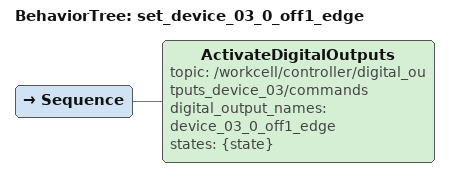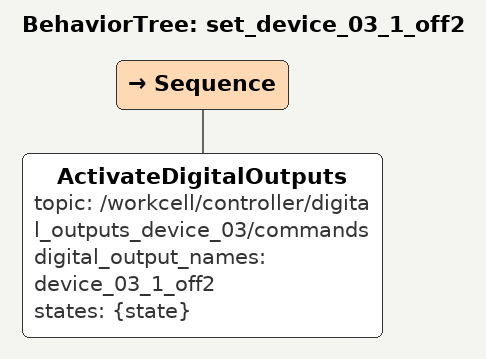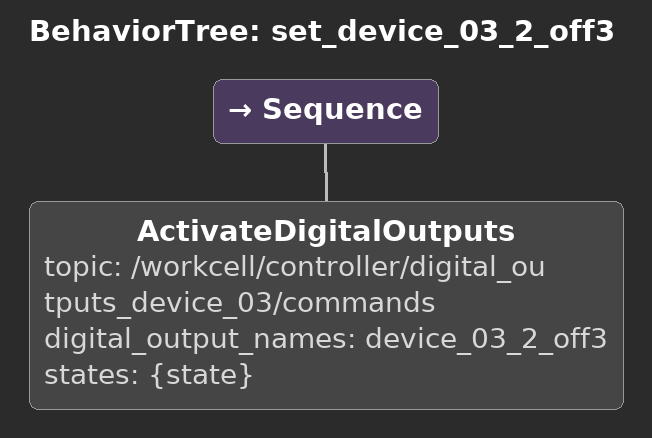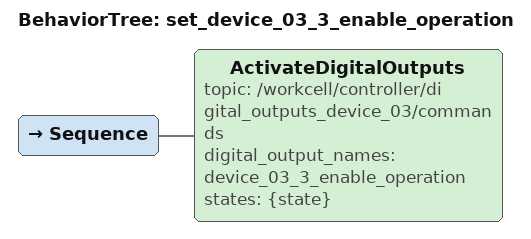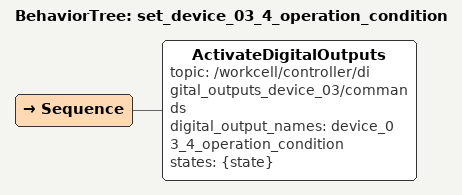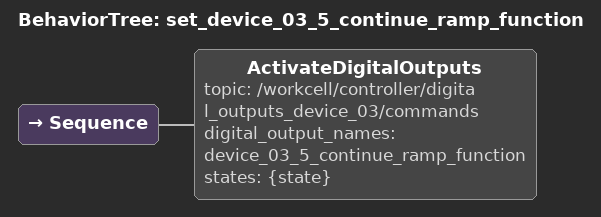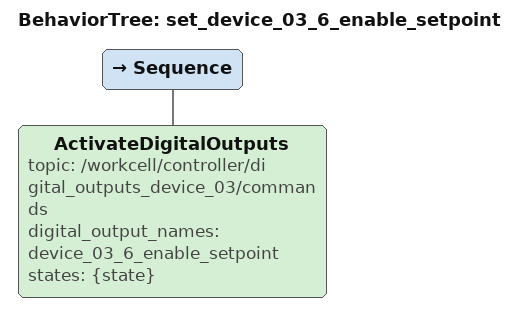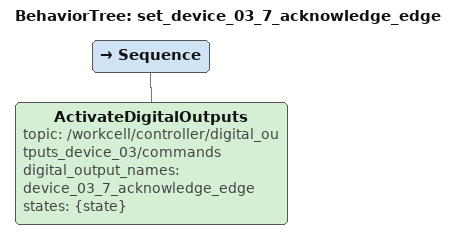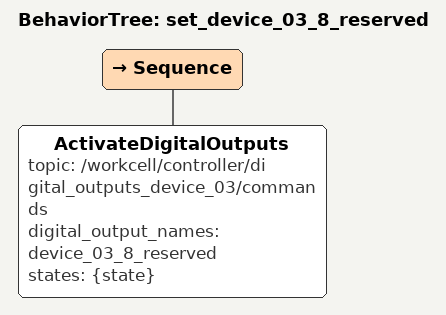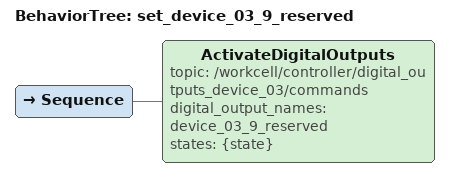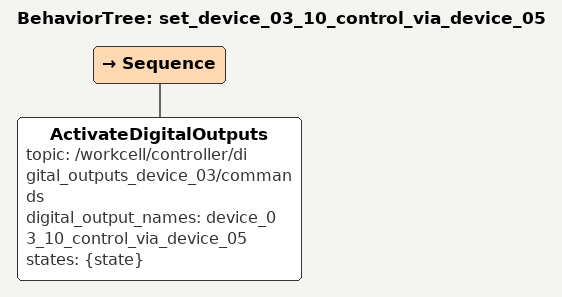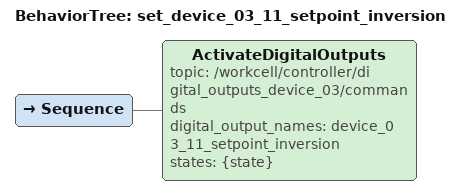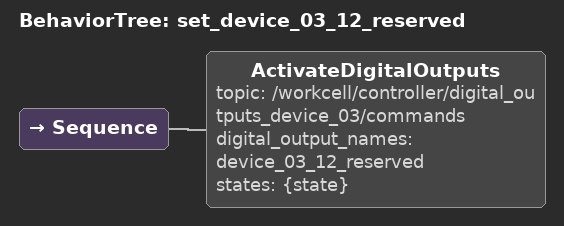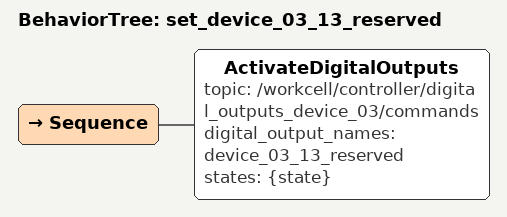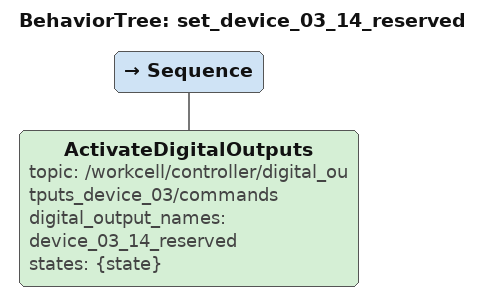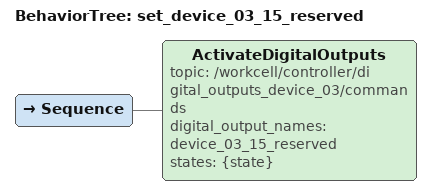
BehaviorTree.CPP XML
<?xml version='1.0' encoding='UTF-8'?>
<root BTCPP_format="4" main_tree_to_execute="set_device_03_0_off1_edge">
  <BehaviorTree ID="set_device_03_0_off1_edge">
    <Sequence>
      <ActivateDigitalOutputs topic="/workcell/controller/digital_outputs_device_03/commands" digital_output_names="device_03_0_off1_edge" states="{state}"/>
    </Sequence>
  </BehaviorTree>
  <BehaviorTree ID="set_device_03_1_off2">
    <Sequence>
      <ActivateDigitalOutputs topic="/workcell/controller/digital_outputs_device_03/commands" digital_output_names="device_03_1_off2" states="{state}"/>
    </Sequence>
  </BehaviorTree>
  <BehaviorTree ID="set_device_03_2_off3">
    <Sequence>
      <ActivateDigitalOutputs topic="/workcell/controller/digital_outputs_device_03/commands" digital_output_names="device_03_2_off3" states="{state}"/>
    </Sequence>
  </BehaviorTree>
  <BehaviorTree ID="set_device_03_3_enable_operation">
    <Sequence>
      <ActivateDigitalOutputs topic="/workcell/controller/digital_outputs_device_03/commands" digital_output_names="device_03_3_enable_operation" states="{state}"/>
    </Sequence>
  </BehaviorTree>
  <BehaviorTree ID="set_device_03_4_operation_condition">
    <Sequence>
      <ActivateDigitalOutputs topic="/workcell/controller/digital_outputs_device_03/commands" digital_output_names="device_03_4_operation_condition" states="{state}"/>
    </Sequence>
  </BehaviorTree>
  <BehaviorTree ID="set_device_03_5_continue_ramp_function">
    <Sequence>
      <ActivateDigitalOutputs topic="/workcell/controller/digital_outputs_device_03/commands" digital_output_names="device_03_5_continue_ramp_function" states="{state}"/>
    </Sequence>
  </BehaviorTree>
  <BehaviorTree ID="set_device_03_6_enable_setpoint">
    <Sequence>
      <ActivateDigitalOutputs topic="/workcell/controller/digital_outputs_device_03/commands" digital_output_names="device_03_6_enable_setpoint" states="{state}"/>
    </Sequence>
  </BehaviorTree>
  <BehaviorTree ID="set_device_03_7_acknowledge_edge">
    <Sequence>
      <ActivateDigitalOutputs topic="/workcell/controller/digital_outputs_device_03/commands" digital_output_names="device_03_7_acknowledge_edge" states="{state}"/>
    </Sequence>
  </BehaviorTree>
  <BehaviorTree ID="set_device_03_8_reserved">
    <Sequence>
      <ActivateDigitalOutputs topic="/workcell/controller/digital_outputs_device_03/commands" digital_output_names="device_03_8_reserved" states="{state}"/>
    </Sequence>
  </BehaviorTree>
  <BehaviorTree ID="set_device_03_9_reserved">
    <Sequence>
      <ActivateDigitalOutputs topic="/workcell/controller/digital_outputs_device_03/commands" digital_output_names="device_03_9_reserved" states="{state}"/>
    </Sequence>
  </BehaviorTree>
  <BehaviorTree ID="set_device_03_10_control_via_device_05">
    <Sequence>
      <ActivateDigitalOutputs topic="/workcell/controller/digital_outputs_device_03/commands" digital_output_names="device_03_10_control_via_device_05" states="{state}"/>
    </Sequence>
  </BehaviorTree>
  <BehaviorTree ID="set_device_03_11_setpoint_inversion">
    <Sequence>
      <ActivateDigitalOutputs topic="/workcell/controller/digital_outputs_device_03/commands" digital_output_names="device_03_11_setpoint_inversion" states="{state}"/>
    </Sequence>
  </BehaviorTree>
  <BehaviorTree ID="set_device_03_12_reserved">
    <Sequence>
      <ActivateDigitalOutputs topic="/workcell/controller/digital_outputs_device_03/commands" digital_output_names="device_03_12_reserved" states="{state}"/>
    </Sequence>
  </BehaviorTree>
  <BehaviorTree ID="set_device_03_13_reserved">
    <Sequence>
      <ActivateDigitalOutputs topic="/workcell/controller/digital_outputs_device_03/commands" digital_output_names="device_03_13_reserved" states="{state}"/>
    </Sequence>
  </BehaviorTree>
  <BehaviorTree ID="set_device_03_14_reserved">
    <Sequence>
      <ActivateDigitalOutputs topic="/workcell/controller/digital_outputs_device_03/commands" digital_output_names="device_03_14_reserved" states="{state}"/>
    </Sequence>
  </BehaviorTree>
  <BehaviorTree ID="set_device_03_15_reserved">
    <Sequence>
      <ActivateDigitalOutputs topic="/workcell/controller/digital_outputs_device_03/commands" digital_output_names="device_03_15_reserved" states="{state}"/>
    </Sequence>
  </BehaviorTree>
</root>
